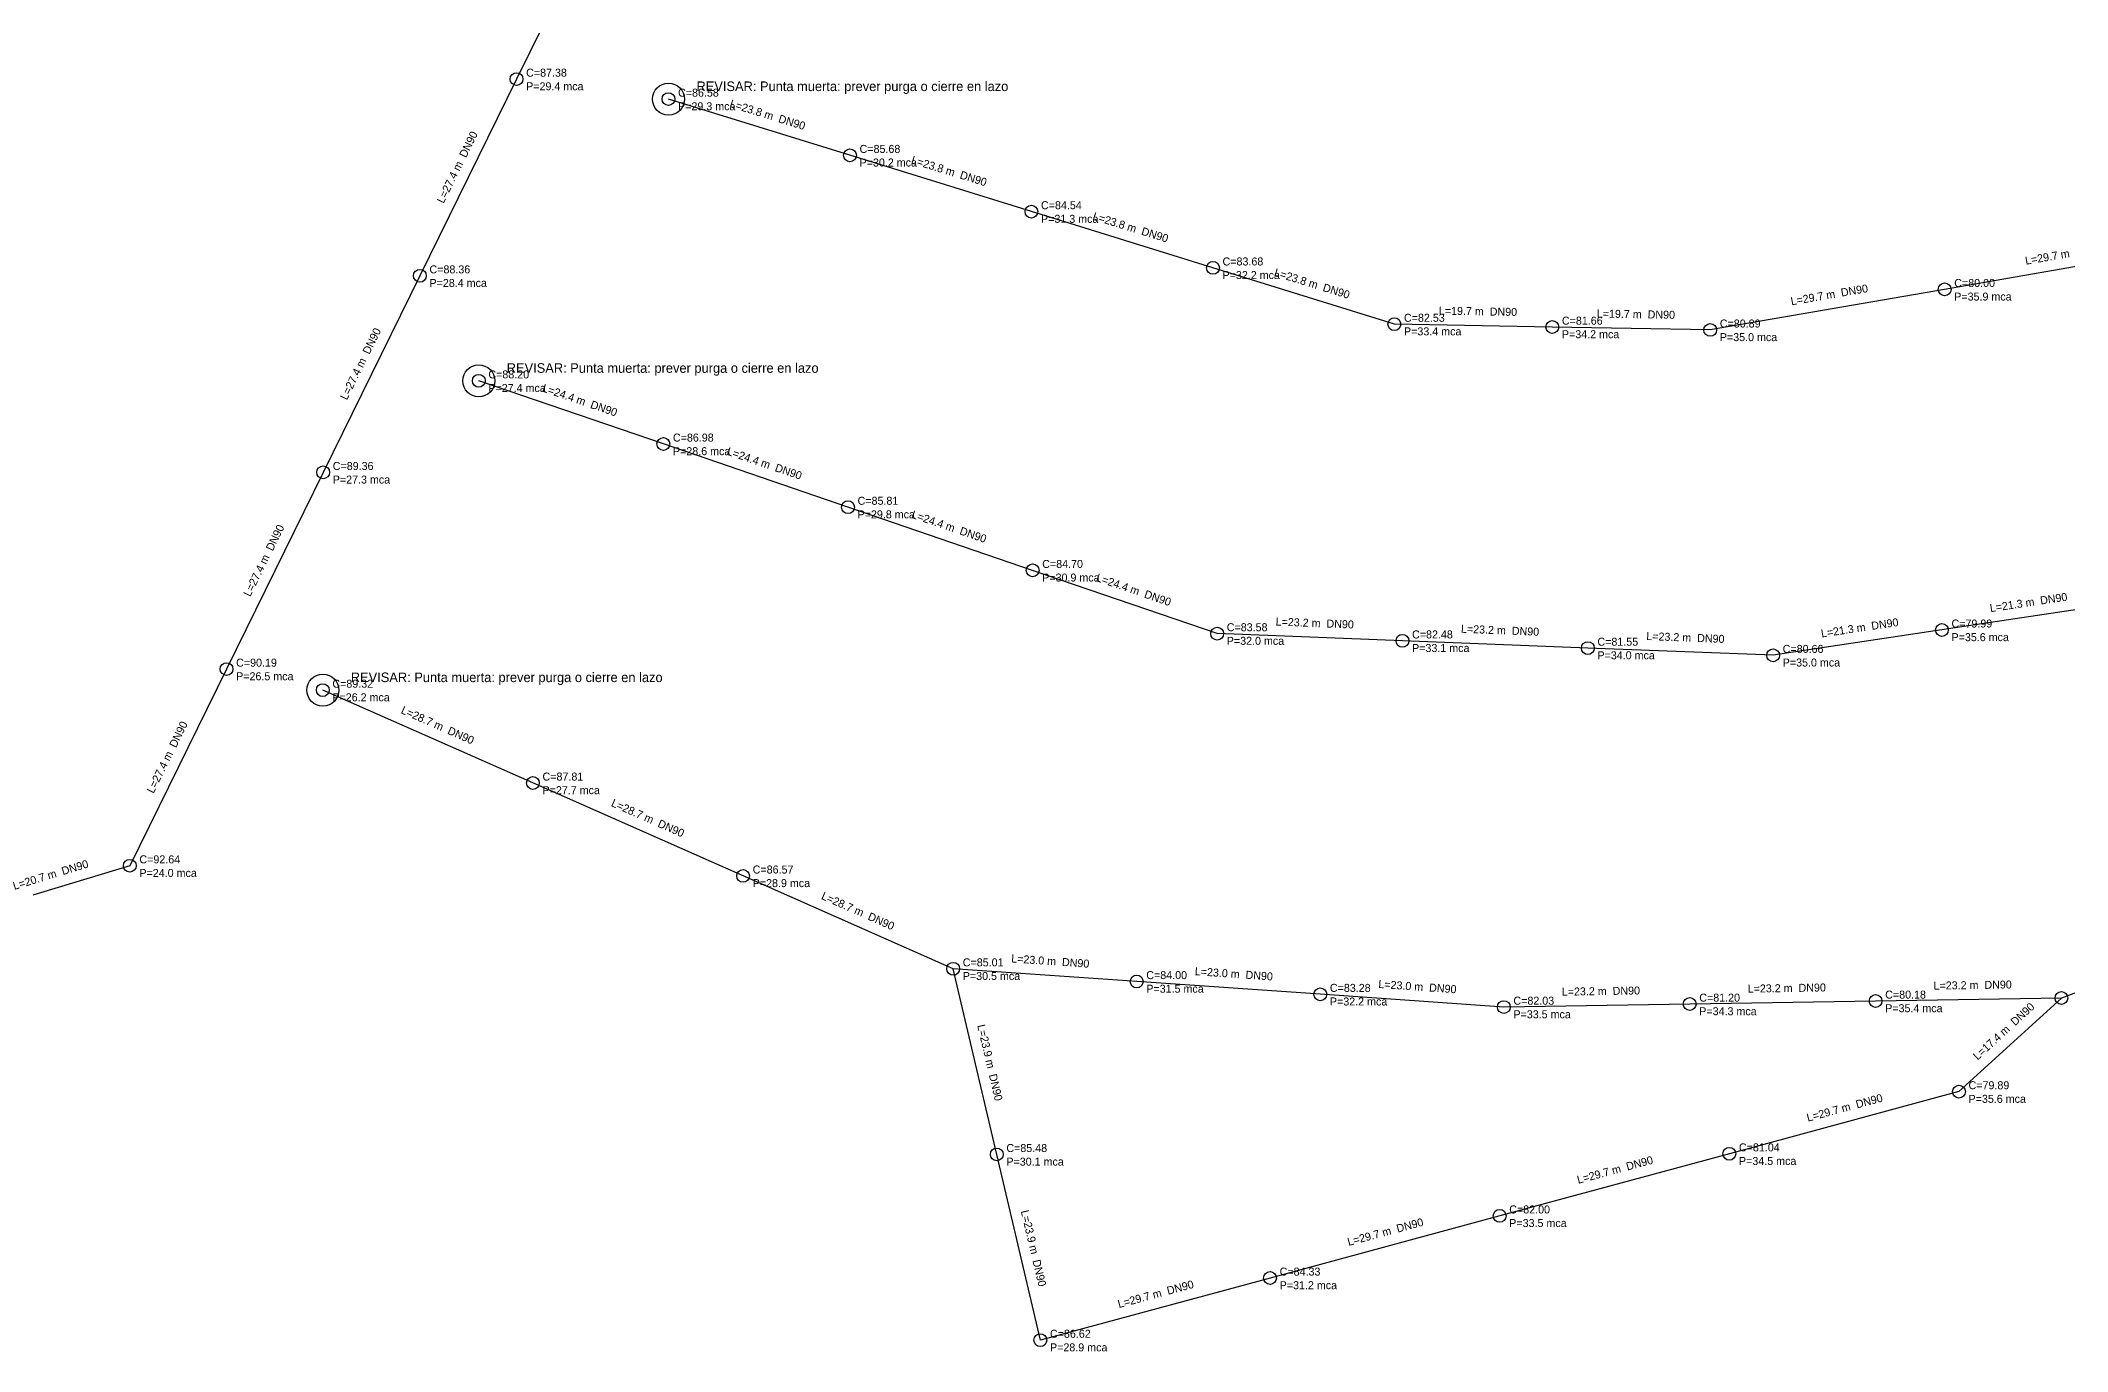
# Model space of a CAD drawing. Extents: x 308163 to 309183, y 8622711 to 8623256.
# Drawn here: x 308558.6 to 308812, y 8622710.7 to 8622874.6 of the extents above; entities that cross this region are included whole.
import ezdxf

# ---------------------------------------------------------------- set-up
doc = ezdxf.new("R2010")
doc.units = 0
for name, color, linetype in [('EPANET_NODO_P_15_25', 2, 'CONTINUOUS'), ('EPANET_NODO_P_25_35', 3, 'CONTINUOUS'), ('EPANET_NODO_P_mayor35', 4, 'CONTINUOUS'), ('EPANET_NODO_TXT', 7, 'CONTINUOUS'), ('EPANET_REVISAR', 6, 'CONTINUOUS'), ('EPANET_TUBO_DN90', 6, 'CONTINUOUS'), ('EPANET_TUBO_TXT', 8, 'CONTINUOUS')]:
    doc.layers.add(name, color=color, linetype=linetype)

msp = doc.modelspace()

# ---------------------------------------------------------------- linework, layer by layer
at = {"layer": 'EPANET_NODO_P_15_25'}
msp.add_circle((308569.75, 8622771.44), 0.8, dxfattribs=at)
at = {"layer": 'EPANET_NODO_P_25_35'}
for centre in [(308618.09, 8622869.79), (308637.08, 8622867.29), (308659.77, 8622860.26), (308682.45, 8622853.22), (308705.14, 8622846.19), (308606.01, 8622845.2), (308727.82, 8622839.15), (308747.56, 8622838.79), (308613.37, 8622832.07), (308636.44, 8622824.17), (308593.92, 8622820.62), (308659.52, 8622816.27), (308682.6, 8622808.37), (308705.67, 8622800.46), (308728.83, 8622799.56), (308752, 8622798.65), (308775.16, 8622797.75), (308581.84, 8622796.03), (308593.87, 8622793.4), (308620.14, 8622781.79), (308646.41, 8622770.17), (308672.67, 8622758.56), (308695.61, 8622756.97), (308718.56, 8622755.37), (308764.73, 8622754.15), (308741.5, 8622753.77), (308678.12, 8622735.35), (308769.69, 8622735.43), (308740.98, 8622727.67), (308712.28, 8622719.9), (308683.57, 8622712.13)]:
    msp.add_circle(centre, 0.8, dxfattribs=at)
at = {"layer": 'EPANET_NODO_P_mayor35'}
for centre in [(308796.6, 8622843.5), (308767.3, 8622838.43), (308796.26, 8622800.92), (308787.97, 8622754.53), (308811.2, 8622754.9), (308798.39, 8622743.2)]:
    msp.add_circle(centre, 0.8, dxfattribs=at)
at = {"layer": 'EPANET_REVISAR'}
for centre in [(308637.083, 8622867.291), (308613.368, 8622832.068), (308593.872, 8622793.4)]:
    msp.add_circle(centre, 2, dxfattribs=at)
at = {"layer": 'EPANET_TUBO_DN90'}
for p, q in [((308630.18, 8622894.38), (308618.09, 8622869.79)), ((308618.09, 8622869.79), (308606.01, 8622845.2)), ((308659.77, 8622860.26), (308637.08, 8622867.29)), ((308682.45, 8622853.22), (308659.77, 8622860.26)), ((308705.14, 8622846.19), (308682.45, 8622853.22)), ((308825.91, 8622848.57), (308796.6, 8622843.5)), ((308727.82, 8622839.15), (308705.14, 8622846.19)), ((308606.01, 8622845.2), (308593.92, 8622820.62)), ((308796.6, 8622843.5), (308767.3, 8622838.43)), ((308747.56, 8622838.79), (308727.82, 8622839.15)), ((308767.3, 8622838.43), (308747.56, 8622838.79)), ((308636.44, 8622824.17), (308613.37, 8622832.07)), ((308659.52, 8622816.27), (308636.44, 8622824.17)), ((308593.92, 8622820.62), (308581.84, 8622796.03)), ((308682.6, 8622808.37), (308659.52, 8622816.27)), ((308705.67, 8622800.46), (308682.6, 8622808.37)), ((308817.37, 8622804.09), (308796.26, 8622800.92)), ((308728.83, 8622799.56), (308705.67, 8622800.46)), ((308796.26, 8622800.92), (308775.16, 8622797.75)), ((308752, 8622798.65), (308728.83, 8622799.56)), ((308775.16, 8622797.75), (308752, 8622798.65)), ((308581.84, 8622796.03), (308569.75, 8622771.44)), ((308620.14, 8622781.79), (308593.87, 8622793.4)), ((308646.41, 8622770.17), (308620.14, 8622781.79)), ((308569.75, 8622771.44), (308549.94, 8622765.43)), ((308672.67, 8622758.56), (308646.41, 8622770.17)), ((308831.18, 8622762.45), (308811.2, 8622754.9)), ((308695.61, 8622756.97), (308672.67, 8622758.56)), ((308678.12, 8622735.35), (308672.67, 8622758.56)), ((308718.56, 8622755.37), (308695.61, 8622756.97)), ((308741.5, 8622753.77), (308718.56, 8622755.37)), ((308811.2, 8622754.9), (308787.97, 8622754.53)), ((308811.2, 8622754.9), (308798.39, 8622743.2)), ((308764.73, 8622754.15), (308741.5, 8622753.77)), ((308787.97, 8622754.53), (308764.73, 8622754.15)), ((308798.39, 8622743.2), (308769.69, 8622735.43)), ((308683.57, 8622712.13), (308678.12, 8622735.35)), ((308769.69, 8622735.43), (308740.98, 8622727.67)), ((308740.98, 8622727.67), (308712.28, 8622719.9)), ((308712.28, 8622719.9), (308683.57, 8622712.13))]:
    msp.add_line(p, q, dxfattribs=at)

# ---------------------------------------------------------------- texts
at = {"layer": 'EPANET_NODO_TXT'}
for s, p in [('C=87.38', (308619.29, 8622870.09)), ('P=29.4 mca', (308619.29, 8622868.39)), ('C=86.58', (308638.28, 8622867.59)), ('P=29.3 mca', (308638.28, 8622865.89)), ('C=85.68', (308660.97, 8622860.56)), ('P=30.2 mca', (308660.97, 8622858.86)), ('C=84.54', (308683.65, 8622853.52)), ('P=31.3 mca', (308683.65, 8622851.82)), ('C=88.36', (308607.21, 8622845.5)), ('C=83.68', (308706.34, 8622846.49)), ('P=28.4 mca', (308607.21, 8622843.8)), ('P=32.2 mca', (308706.34, 8622844.79)), ('C=80.00', (308797.8, 8622843.8)), ('P=35.9 mca', (308797.8, 8622842.1)), ('C=82.53', (308729.02, 8622839.45)), ('P=33.4 mca', (308729.02, 8622837.75)), ('C=81.66', (308748.76, 8622839.09)), ('C=80.89', (308768.5, 8622838.73)), ('P=34.2 mca', (308748.76, 8622837.39)), ('P=35.0 mca', (308768.5, 8622837.03)), ('C=88.20', (308614.57, 8622832.37)), ('P=27.4 mca', (308614.57, 8622830.67)), ('C=86.98', (308637.64, 8622824.47)), ('P=28.6 mca', (308637.64, 8622822.77)), ('C=89.36', (308595.12, 8622820.92)), ('P=27.3 mca', (308595.12, 8622819.22)), ('C=85.81', (308660.72, 8622816.57)), ('P=29.8 mca', (308660.72, 8622814.87)), ('C=84.70', (308683.8, 8622808.67)), ('P=30.9 mca', (308683.8, 8622806.97)), ('C=83.58', (308706.87, 8622800.76)), ('C=82.48', (308730.03, 8622799.86)), ('C=79.99', (308797.46, 8622801.22)), ('P=35.6 mca', (308797.46, 8622799.52)), ('P=32.0 mca', (308706.87, 8622799.06)), ('P=33.1 mca', (308730.03, 8622798.16)), ('C=81.55', (308753.2, 8622798.95)), ('P=34.0 mca', (308753.2, 8622797.25)), ('C=80.66', (308776.36, 8622798.05)), ('C=90.19', (308583.04, 8622796.33)), ('P=26.5 mca', (308583.04, 8622794.63)), ('P=35.0 mca', (308776.36, 8622796.35)), ('C=89.32', (308595.07, 8622793.7)), ('P=26.2 mca', (308595.07, 8622792)), ('C=87.81', (308621.34, 8622782.09)), ('P=27.7 mca', (308621.34, 8622780.39)), ('C=92.64', (308570.95, 8622771.74)), ('P=24.0 mca', (308570.95, 8622770.04)), ('C=86.57', (308647.61, 8622770.47)), ('P=28.9 mca', (308647.61, 8622768.77)), ('C=85.01', (308673.87, 8622758.86)), ('P=30.5 mca', (308673.87, 8622757.16)), ('C=84.00', (308696.81, 8622757.27)), ('P=31.5 mca', (308696.81, 8622755.57)), ('C=83.28', (308719.76, 8622755.67)), ('P=32.2 mca', (308719.76, 8622753.97)), ('C=82.03', (308742.7, 8622754.07)), ('C=81.20', (308765.93, 8622754.45)), ('C=80.18', (308789.17, 8622754.83)), ('P=33.5 mca', (308742.7, 8622752.37)), ('P=34.3 mca', (308765.93, 8622752.75)), ('P=35.4 mca', (308789.17, 8622753.13)), ('C=79.89', (308799.59, 8622743.5)), ('P=35.6 mca', (308799.59, 8622741.8)), ('C=85.48', (308679.32, 8622735.65)), ('P=30.1 mca', (308679.32, 8622733.95)), ('C=81.04', (308770.89, 8622735.73)), ('P=34.5 mca', (308770.89, 8622734.03)), ('C=82.00', (308742.18, 8622727.97)), ('P=33.5 mca', (308742.18, 8622726.27)), ('C=84.33', (308713.48, 8622720.2)), ('P=31.2 mca', (308713.48, 8622718.5)), ('C=86.62', (308684.77, 8622712.43)), ('P=28.9 mca', (308684.77, 8622710.73))]:
    msp.add_text(s, height=1, dxfattribs=at).set_placement(p)
at = {"layer": 'EPANET_REVISAR'}
for p in [(308640.583, 8622868.291), (308616.868, 8622833.068), (308597.372, 8622794.4)]:
    msp.add_text('REVISAR: Punta muerta: prever purga o cierre en lazo', height=1.2, dxfattribs=at).set_placement(p)
at = {"layer": 'EPANET_TUBO_TXT'}
for s, rotation, p in [('L=23.8 m  DN90', -17.21, (308644.664, 8622866.301)), ('L=27.4 m  DN90', 63.84, (308608.97, 8622854.173)), ('L=23.8 m  DN90', -17.24, (308667.35, 8622859.268)), ('L=23.8 m  DN90', -17.21, (308690.034, 8622852.231)), ('L=29.7 m  DN90', 9.81, (308806.757, 8622846.576)), ('L=23.8 m  DN90', -17.24, (308712.72, 8622845.198)), ('L=29.7 m  DN90', 9.82, (308777.452, 8622841.506)), ('L=19.7 m  DN90', -1.04, (308733.374, 8622840.349)), ('L=19.7 m  DN90', -1.04, (308753.114, 8622839.989)), ('L=27.4 m  DN90', 63.81, (308596.883, 8622829.589)), ('L=24.4 m  DN90', -18.9, (308621.22, 8622830.756)), ('L=24.4 m  DN90', -18.9, (308644.295, 8622822.855)), ('L=24.4 m  DN90', -18.9, (308667.375, 8622814.955)), ('L=27.4 m  DN90', 63.84, (308584.8, 8622805.003)), ('L=24.4 m  DN90', -18.93, (308690.451, 8622807.052)), ('L=21.3 m  DN90', 8.54, (308802.33, 8622803.146)), ('L=23.2 m  DN90', -2.23, (308712.964, 8622801.478)), ('L=23.2 m  DN90', -2.25, (308736.129, 8622800.574)), ('L=23.2 m  DN90', -2.23, (308759.294, 8622799.668)), ('L=21.3 m  DN90', 8.54, (308781.225, 8622799.976)), ('L=28.7 m  DN90', -23.84, (308603.561, 8622790.538)), ('L=27.4 m  DN90', 63.82, (308572.713, 8622780.414)), ('L=28.7 m  DN90', -23.86, (308629.832, 8622778.925)), ('L=20.7 m  DN90', 16.88, (308555.315, 8622768.419)), ('L=28.7 m  DN90', -23.85, (308656.096, 8622767.309)), ('L=23.0 m  DN90', -3.96, (308679.9, 8622759.362)), ('L=23.0 m  DN90', -3.99, (308702.846, 8622757.769)), ('L=23.0 m  DN90', -3.99, (308725.791, 8622756.169)), ('L=23.2 m  DN90', 0.94, (308748.754, 8622755.189)), ('L=23.2 m  DN90', 0.94, (308771.989, 8622755.569)), ('L=23.2 m  DN90', 0.91, (308795.225, 8622755.946)), ('L=17.4 m  DN90', 42.41, (308800.714, 8622747.083)), ('L=23.9 m  DN90', -76.79, (308675.668, 8622751.477)), ('L=29.7 m  DN90', 15.15, (308779.511, 8622739.436)), ('L=29.7 m  DN90', 15.13, (308750.806, 8622731.673)), ('L=23.9 m  DN90', -76.79, (308681.119, 8622728.262)), ('L=29.7 m  DN90', 15.15, (308722.101, 8622723.906)), ('L=29.7 m  DN90', 15.14, (308693.396, 8622716.136))]:
    msp.add_text(s, height=1, rotation=rotation, dxfattribs=at).set_placement(p)

doc.saveas('drawing.dxf')
